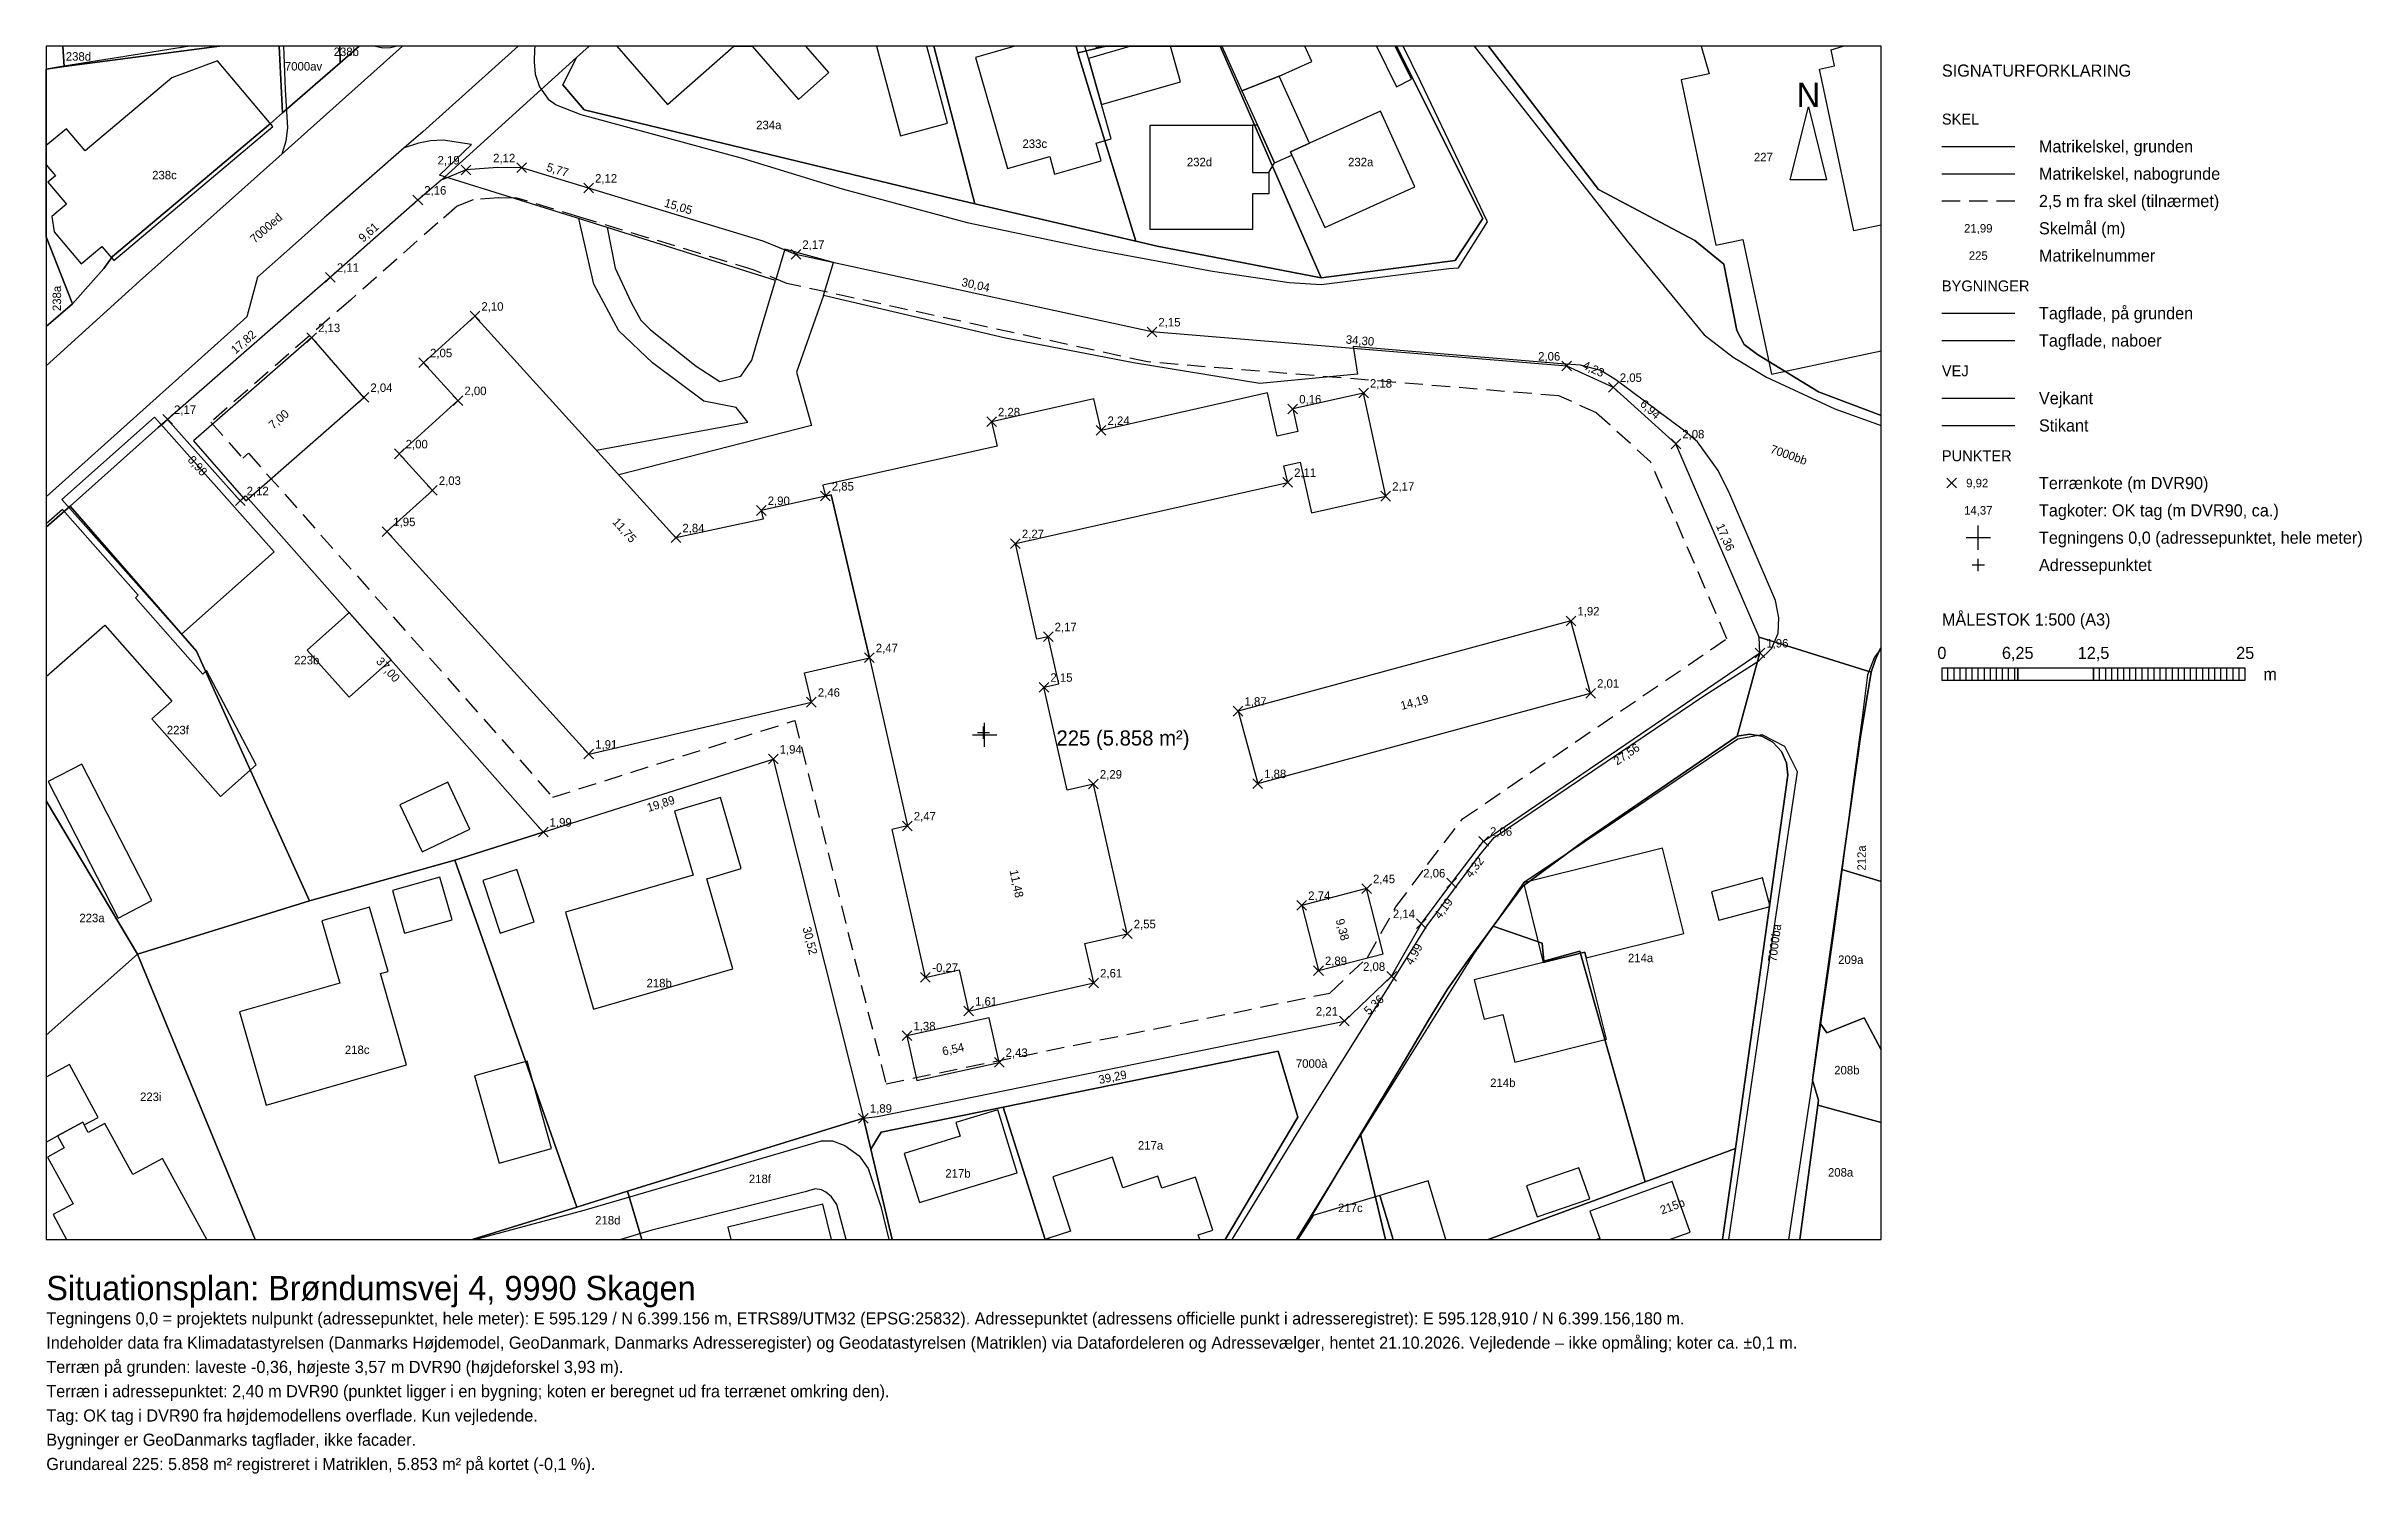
# Model space of a CAD drawing. Extents: x -77343 to 113505, y -60903 to 56751.
import ezdxf
from ezdxf.enums import TextEntityAlignment as Align

# ---------------------------------------------------------------- set-up
doc = ezdxf.new("R2010")
doc.units = 0
doc.linetypes.add('DASHED', pattern=[2250, 1500, -750])
for name, color, linetype in [('ADRESSEPUNKT', 1, 'CONTINUOUS'), ('AFSTAND_SKEL', 6, 'DASHED'), ('BYGNINGER', 5, 'CONTINUOUS'), ('BYGNINGER_NABO', 8, 'CONTINUOUS'), ('GRUND', 1, 'CONTINUOUS'), ('KOTER', 30, 'CONTINUOUS'), ('NULPUNKT', 6, 'CONTINUOUS'), ('RAMME', 7, 'CONTINUOUS'), ('SKEL', 9, 'CONTINUOUS'), ('SKELMAAL', 1, 'CONTINUOUS'), ('STI', 94, 'CONTINUOUS'), ('TAGKOTER', 5, 'CONTINUOUS'), ('TEKST', 7, 'CONTINUOUS'), ('VEJKANT', 3, 'CONTINUOUS')]:
    doc.layers.add(name, color=color, linetype=linetype)

msp = doc.modelspace()

# ---------------------------------------------------------------- linework, layer by layer
at = {"layer": 'ADRESSEPUNKT'}
for points in [[(81402, 14001), (82402, 14001)], [(81902, 13501), (81902, 14501)], [(-590, 180), (410, 180)], [(-90, -320), (-90, 680)]]:
    msp.add_lwpolyline(points, dxfattribs=at)
at = {"layer": 'AFSTAND_SKEL'}
for points in [[(-63794.393, 25776.529), (-61138.902, 22802.858), (-60673.183, 23208.452), (-35591.43, -5144.078), (-15647.582, 1183.763), (-8129.633, -28756.528), (28452.353, -21285.599), (31552.186, -18348.286), (33901.413, -14192.183), (36507.046, -10698.218), (39387.168, -6933.002), (61181.594, 7918.482), (54893.871, 22494.442), (50434.16, 26527.234), (47335.49, 27941.284), (13422.786, 30734.025), (-16297.755, 37206.944), (-19080.04, 38336.826), (-33367.869, 42672.697), (-38538.263, 44241.243), (-40058.746, 44250.444), (-42164.98, 44095.538), (-43476.86, 43563.885), (-45078.513, 42193.416), (-52271.152, 35837.688), (-63794.393, 25776.529)], [(78902, 44001), (84902, 44001)]]:
    msp.add_lwpolyline(points, dxfattribs=at)
at = {"layer": 'BYGNINGER'}
for points in [[(-13130, 19680), (-18410, 18490), (-18250, 17780), (-25440, 16240), (-42010, 34510), (-46240, 30670), (-43410, 27550), (-48250, 23160), (-45520, 20150), (-49270, 16750), (-32630, -1590), (-14280, 2690), (-14850, 5100), (-9500, 6350), (-12640, 19790), (-13130, 19680)], [(-51160, 27810), (-55470, 32740), (-65200, 24220), (-60890, 19290), (-51160, 27810)], [(-9500, 6350), (-6370, -7510), (-7650, -7800), (-4900, -19990), (-2090, -19360), (-1320, -22770), (8990, -20450), (8260, -17190), (11760, -16400), (8970, -4060), (6790, -4550), (4890, 3920), (6120, 4200), (5240, 8090), (4310, 7880), (2540, 15760), (24980, 20810), (24670, 22180), (26000, 22480), (26950, 18290), (33060, 19670), (31230, 28170), (25400, 26860), (25820, 24990), (24120, 24610), (23310, 28180), (9600, 25090), (9010, 27700), (570, 25800), (1020, 23800), (-13330, 20570), (-13130, 19680), (-12640, 19790), (-9500, 6350)], [(49950, 3430), (48330, 9390), (20890, 1950), (22510, -4020), (49950, 3430)], [(31480, -12680), (26140, -14060), (27520, -19430), (32860, -18050), (31480, -12680)], [(1200, -27000), (380, -23320), (-6400, -24810), (-5580, -28500), (1200, -27000)]]:
    msp.add_lwpolyline(points, close=True, dxfattribs=at)
msp.add_lwpolyline([(78902, 34751), (84902, 34751)], dxfattribs=at)
at = {"layer": 'BYGNINGER_NABO'}
for points in [[(-63220, 55540), (-67010, 54140), (-74150, 48130), (-75690, 49960), (-77343, 48565.494), (-77343, 46986.682), (-76580, 46080), (-77220, 45540), (-75690, 43730), (-76880, 42730), (-76700, 41460), (-74480, 38820), (-72770, 40260), (-71790, 39100), (-58680, 50140), (-63220, 55540)], [(-12830, 54580), (-14724.875, 56751), (-30326.155, 56751), (-26150, 51960), (-20667.159, 56751), (-19157.551, 56751), (-15350, 52380), (-12830, 54580)], [(-8917.054, 56751), (-6940, 49370), (-3070, 50410), (-4774.773, 56751)], [(8550, 55750), (8261.174, 56751), (2477.861, 56751), (-740, 55830), (1880, 46680), (5360, 47670), (5770, 46220), (9610, 47320), (9190, 48770), (10440, 49130), (9630, 51960), (8550, 55750)], [(9630, 51960), (16150, 53830), (15316.737, 56751), (12040.118, 56751), (8550, 55750), (9630, 51960)], [(9160.356, 56751), (9200, 56630), (9568.658, 56751)], [(24290, 54300), (26960, 55510), (26399.345, 56751), (19548.389, 56751), (21210, 53080), (24290, 54300)], [(32305.371, 56751), (33950, 53420), (35190, 54040), (33841.312, 56751)], [(68820, 54880), (70060, 55140), (69780, 56460), (70774.661, 56751), (59053.887, 56751), (59720, 54470), (57400, 53980), (60270, 40370), (62490, 40840), (64850, 29730), (73902, 31646.833), (73902, 42006.525), (71650, 41530), (68820, 54880)], [(26790, 48770), (24290, 54300), (21210, 53080), (22490, 50250), (23890, 47150), (25330, 47790), (25210, 48060), (26790, 48770)], [(13650, 41640), (13650, 50240), (22080, 50250), (22080, 46340), (23430, 46340), (23430, 44600), (22080, 44590), (22080, 41640), (13650, 41640)], [(22080, 46340), (23430, 46340), (23890, 47150), (22490, 50250), (22080, 50250), (22080, 46340)], [(25330, 47790), (28030, 41810), (35460, 45160), (32630, 51410), (26790, 48770), (25210, 48060), (25330, 47790)], [(-58560, 15090), (-67690, 25360), (-68420, 26190), (-76060, 19390), (-66200, 8300), (-58560, 15090)], [(-66990, 2770), (-68640, 1310), (-62990, -5080), (-60050, -2480), (-64140, 5290), (-64450, 5010), (-70000, 11290), (-69760, 11500), (-76000, 18570), (-77343, 17385), (-77343, 4802.912), (-72530, 9050), (-66990, 2770)], [(-55840, 6990), (-52370, 3100), (-49390, 5760), (-48910, 6190), (-52380, 10080), (-52770, 9730), (-55840, 6990)], [(-74420, -2430), (-77200, -3860), (-71420, -15100), (-68640, -13670), (-74420, -2430)], [(-48190, -5760), (-46360, -9640), (-42430, -7780), (-44250, -3910), (-48190, -5760)], [(-24030, -11580), (-34550, -14620), (-32240, -22610), (-20760, -19290), (-22910, -11860), (-20060, -11030), (-21760, -5180), (-25570, -6280), (-24030, -11580)], [(49580, -18390), (57630, -16380), (55870, -9330), (45270, -11980), (44410, -12200), (44570, -12850), (46050, -18770), (49460, -17920), (49580, -18390)], [(-39930, -16340), (-37140, -15420), (-38570, -11100), (-41360, -12010), (-39930, -16340)], [(-48810, -12830), (-47810, -16350), (-43900, -15250), (-44900, -11720), (-48810, -12830)], [(60530, -15280), (64740, -14140), (64110, -11800), (59900, -12940), (60530, -15280)], [(-49800, -19680), (-49170, -19500), (-50690, -14200), (-54640, -15330), (-53160, -20470), (-61420, -22830), (-59220, -30520), (-47650, -27210), (-49800, -19680)], [(46050, -18770), (40360, -20190), (41170, -23440), (42720, -23050), (43710, -26980), (51260, -25100), (49580, -18390), (49460, -17920), (46050, -18770)], [(-74220, -32160), (-73060, -31530), (-75440, -27180), (-77343, -28222.119), (-77343, -33568.909), (-76410, -33060), (-74340, -31940), (-74220, -32160)], [(-40020, -35310), (-35690, -34090), (-37710, -26910), (-42040, -28120), (-40020, -35310)], [(-76410, -33060), (-75870, -34050), (-77250, -34810), (-75140, -38670), (-76790, -39550), (-75665.964, -41601), (-64123.433, -41601), (-67770, -34920), (-70210, -36250), (-72510, -32040), (-73880, -32790), (-74220, -32160), (-74340, -31940), (-76410, -33060)], [(1080, -30900), (-2370, -31950), (-2020, -33090), (-6620, -34500), (-5380, -38560), (2670, -36100), (1080, -30900)], [(17730.333, -41601), (17600, -41210), (18810, -40820), (17370, -36450), (14600, -37360), (14280, -36390), (11380, -37340), (10550, -34820), (5620, -36440), (7090, -40910), (5280, -41500), (5313.3, -41601)], [(45530, -39740), (49870, -38240), (48990, -35680), (44650, -37180), (45530, -39740)], [(32580, -37960), (27070, -39610), (25813.009, -41601), (33671.567, -41601), (32580, -37960)], [(38018.412, -41601), (36570, -36760), (32580, -37960), (33671.567, -41601)], [(56443.273, -41601), (58150, -40990), (56660, -36830), (49890, -39250), (50700, -41510), (50445.702, -41601)], [(-21160, -40590), (-20916.213, -41601), (-12617.479, -41601), (-13330, -38680), (-21160, -40590)], [(5280, -41500), (4990, -41590), (4956.575, -41601), (5313.3, -41601), (5280, -41500)]]:
    msp.add_lwpolyline(points, close=True, dxfattribs=at)
msp.add_lwpolyline([(78902, 32501), (84902, 32501)], dxfattribs=at)
at = {"layer": 'GRUND'}
msp.add_lwpolyline([(78902, 48501), (84902, 48501)], dxfattribs=at)
msp.add_lwpolyline([(-67343, 25997), (-61359, 19296), (-60902, 19694), (-36386, -8019), (-17425, -2003), (-9993, -31601), (-8839, -31453), (29653, -23592), (33544, -19905), (36000, -15560), (38502, -12205), (41128, -8772), (63902, 6747), (63851, 8042), (56974, 23984), (51824, 28641), (47976, 30397), (13793, 33212), (-15556, 39604), (-18245, 40696), (-32642, 45065), (-38160, 46739), (-40143, 46751), (-42740, 46560), (-44793, 45728), (-46719, 44080), (-53921, 37716), (-67343, 25997)], close=True, dxfattribs=at)
at = {"layer": 'KOTER'}
for points in [[(-43140, 46160), (-42340, 46960)], [(-43140, 46960), (-42340, 46160)], [(-38560, 46339), (-37760, 47139)], [(-38560, 47139), (-37760, 46339)], [(-47119, 43680), (-46319, 44480)], [(-47119, 44480), (-46319, 43680)], [(-33042, 44665), (-32242, 45465)], [(-33042, 45465), (-32242, 44665)], [(-15956, 39204), (-15156, 40004)], [(-15956, 40004), (-15156, 39204)], [(-54321, 37316), (-53521, 38116)], [(-54321, 38116), (-53521, 37316)], [(-42410, 34110), (-41610, 34910)], [(-42410, 34910), (-41610, 34110)], [(-55870, 32340), (-55070, 33140)], [(-55870, 33140), (-55070, 32340)], [(13393, 32812), (14193, 33612)], [(13393, 33612), (14193, 32812)], [(-46640, 30270), (-45840, 31070)], [(-46640, 31070), (-45840, 30270)], [(47576, 29997), (48376, 30797)], [(47576, 30797), (48376, 29997)], [(51424, 28241), (52224, 29041)], [(51424, 29041), (52224, 28241)], [(-51560, 27410), (-50760, 28210)], [(-51560, 28210), (-50760, 27410)], [(-43810, 27150), (-43010, 27950)], [(-43810, 27950), (-43010, 27150)], [(25000, 26460), (25800, 27260)], [(25000, 27260), (25800, 26460)], [(30830, 27770), (31630, 28570)], [(30830, 28570), (31630, 27770)], [(-67743, 25597), (-66943, 26397)], [(-67743, 26397), (-66943, 25597)], [(170, 25400), (970, 26200)], [(170, 26200), (970, 25400)], [(9200, 24690), (10000, 25490)], [(9200, 25490), (10000, 24690)], [(-48650, 22760), (-47850, 23560)], [(-48650, 23560), (-47850, 22760)], [(56574, 23584), (57374, 24384)], [(56574, 24384), (57374, 23584)], [(24580, 20410), (25380, 21210)], [(24580, 21210), (25380, 20410)], [(79302, 20351), (80102, 21151)], [(79302, 21151), (80102, 20351)], [(-61759, 18896), (-60959, 19696)], [(-61759, 19696), (-60959, 18896)], [(-45920, 19750), (-45120, 20550)], [(-45920, 20550), (-45120, 19750)], [(-13530, 19280), (-12730, 20080)], [(-13530, 20080), (-12730, 19280)], [(32660, 19270), (33460, 20070)], [(32660, 20070), (33460, 19270)], [(-18810, 18090), (-18010, 18890)], [(-18810, 18890), (-18010, 18090)], [(-49670, 16350), (-48870, 17150)], [(-49670, 17150), (-48870, 16350)], [(-25840, 15840), (-25040, 16640)], [(-25840, 16640), (-25040, 15840)], [(2140, 15360), (2940, 16160)], [(2140, 16160), (2940, 15360)], [(47930, 8990), (48730, 9790)], [(47930, 9790), (48730, 8990)], [(4840, 7690), (5640, 8490)], [(4840, 8490), (5640, 7690)], [(-9900, 5950), (-9100, 6750)], [(-9900, 6750), (-9100, 5950)], [(63502, 6347), (64302, 7147)], [(63502, 7147), (64302, 6347)], [(4490, 3520), (5290, 4320)], [(4490, 4320), (5290, 3520)], [(49550, 3030), (50350, 3830)], [(49550, 3830), (50350, 3030)], [(-14680, 2290), (-13880, 3090)], [(-14680, 3090), (-13880, 2290)], [(20490, 1550), (21290, 2350)], [(20490, 2350), (21290, 1550)], [(-33030, -1990), (-32230, -1190)], [(-33030, -1190), (-32230, -1990)], [(-17825, -2403), (-17025, -1603)], [(-17825, -1603), (-17025, -2403)], [(8570, -4460), (9370, -3660)], [(8570, -3660), (9370, -4460)], [(22110, -4420), (22910, -3620)], [(22110, -3620), (22910, -4420)], [(-36786, -8419), (-35986, -7619)], [(-36786, -7619), (-35986, -8419)], [(-6770, -7910), (-5970, -7110)], [(-6770, -7110), (-5970, -7910)], [(40728, -9172), (41528, -8372)], [(40728, -8372), (41528, -9172)], [(31080, -13080), (31880, -12280)], [(31080, -12280), (31880, -13080)], [(38102, -12605), (38902, -11805)], [(38102, -11805), (38902, -12605)], [(25740, -14460), (26540, -13660)], [(25740, -13660), (26540, -14460)], [(35600, -15960), (36400, -15160)], [(35600, -15160), (36400, -15960)], [(11360, -16800), (12160, -16000)], [(11360, -16000), (12160, -16800)], [(27120, -19830), (27920, -19030)], [(27120, -19030), (27920, -19830)], [(-5300, -20390), (-4500, -19590)], [(-5300, -19590), (-4500, -20390)], [(8590, -20850), (9390, -20050)], [(8590, -20050), (9390, -20850)], [(33144, -20305), (33944, -19505)], [(33144, -19505), (33944, -20305)], [(-1720, -23170), (-920, -22370)], [(-1720, -22370), (-920, -23170)], [(-6800, -25210), (-6000, -24410)], [(-6800, -24410), (-6000, -25210)], [(29253, -23992), (30053, -23192)], [(29253, -23192), (30053, -23992)], [(800, -27400), (1600, -26600)], [(800, -26600), (1600, -27400)], [(-10393, -32001), (-9593, -31201)], [(-10393, -31201), (-9593, -32001)]]:
    msp.add_lwpolyline(points, dxfattribs=at)
at = {"layer": 'NULPUNKT'}
for points in [[(81902, 15251), (81902, 17251)], [(80902, 16251), (82902, 16251)], [(-1000, 0), (1000, 0)], [(0, -1000), (0, 1000)]]:
    msp.add_lwpolyline(points, dxfattribs=at)
at = {"layer": 'RAMME'}
for points in [[(-77343, -41601), (73902, -41601), (73902, 56751), (-77343, 56751)], [(66402, 45751), (67902, 51751), (69402, 45751)], [(78902, 4501), (85152, 4501), (85152, 5501), (78902, 5501)], [(85152, 4501), (91402, 4501), (91402, 5501), (85152, 5501)], [(91402, 4501), (103902, 4501), (103902, 5501), (91402, 5501)]]:
    msp.add_lwpolyline(points, close=True, dxfattribs=at)
for points in [[(79402, 4501), (79402, 5501)], [(79902, 4501), (79902, 5501)], [(80402, 4501), (80402, 5501)], [(80902, 4501), (80902, 5501)], [(81402, 4501), (81402, 5501)], [(81902, 4501), (81902, 5501)], [(82402, 4501), (82402, 5501)], [(82902, 4501), (82902, 5501)], [(83402, 4501), (83402, 5501)], [(83902, 4501), (83902, 5501)], [(84402, 4501), (84402, 5501)], [(84902, 4501), (84902, 5501)], [(91902, 4501), (91902, 5501)], [(92402, 4501), (92402, 5501)], [(92902, 4501), (92902, 5501)], [(93402, 4501), (93402, 5501)], [(93902, 4501), (93902, 5501)], [(94402, 4501), (94402, 5501)], [(94902, 4501), (94902, 5501)], [(95402, 4501), (95402, 5501)], [(95902, 4501), (95902, 5501)], [(96402, 4501), (96402, 5501)], [(96902, 4501), (96902, 5501)], [(97402, 4501), (97402, 5501)], [(97902, 4501), (97902, 5501)], [(98402, 4501), (98402, 5501)], [(98902, 4501), (98902, 5501)], [(99402, 4501), (99402, 5501)], [(99902, 4501), (99902, 5501)], [(100402, 4501), (100402, 5501)], [(100902, 4501), (100902, 5501)], [(101402, 4501), (101402, 5501)], [(101902, 4501), (101902, 5501)], [(102402, 4501), (102402, 5501)], [(102902, 4501), (102902, 5501)], [(103402, 4501), (103402, 5501)]]:
    msp.add_lwpolyline(points, dxfattribs=at)
at = {"layer": 'SKEL'}
for points in [[(-75174, 35519), (-77343, 41040.033), (-77343, 54861.273), (-75869, 55081), (-75987.593, 56751), (-77343, 56751), (-77343, 33659.016), (-75174, 35519)], [(-77343, 41040.033), (-75174, 35519), (-72593, 38450), (-71883, 39414), (-58865, 50375), (-57863, 51255), (-58152.452, 56751), (-63068.562, 56751), (-75869, 55081), (-77343, 54861.273)], [(-75987.593, 56751), (-75869, 55081), (-63068.562, 56751)], [(-58152.452, 56751), (-57863, 51255), (-53124, 55388), (-53160.27, 56751)], [(-53160.27, 56751), (-53124, 55388), (-51562.121, 56751)], [(-32586.843, 56751), (-33637, 55832), (-34772, 53579), (-33018, 51517), (-3247, 44346), (-813, 43780), (-4192.945, 56751)], [(7695, 56209), (7531.791, 56751), (-4192.945, 56751), (-813, 43780), (12461, 40696), (8643, 53059), (7695, 56209)], [(7531.791, 56751), (7695, 56209), (10013.556, 56751), (19421.898, 56751), (27733, 37681), (38785, 39091), (41056, 42568), (33961.253, 56751)], [(10013.556, 56751), (7695, 56209), (8643, 53059), (12461, 40696), (14214, 40288), (27733, 37681), (19421.898, 56751)], [(50591, 44939), (58525, 40747), (60926, 38785), (61998, 33314), (62606, 32181), (63716, 31339), (68733, 28281), (73902, 26319.245), (73902, 56751), (41526.509, 56751), (50591, 44939)], [(-77343, -5428.805), (-69813, -18071), (-55658, -13691), (-64970, 6886), (-75369, 18857), (-77343, 17114.364)], [(73078, 5171), (72191, -160), (70657, -11103), (73902, -12078.029), (73902, 7194), (73854, 7144), (73440, 6195), (73078, 5171)], [(49055, -17824), (54439, -36836), (61879, -34096), (66204, -3328), (66098, -2303), (65672, -1365), (64969, -612), (64062, -123), (63046, 53), (62028, -104), (49414, -8740), (44328, -12500), (41928, -15770), (45968, -17173), (46097, -18645), (49055, -17824)], [(-77343, -24768.031), (-69813, -18071), (-77343, -5428.805)], [(-33626, -38929), (-43660, -10327), (-55658, -13691), (-69813, -18071), (-60119.944, -41601), (-42241.181, -41601), (-33626, -38929)], [(70657, -11103), (68880, -23770), (69429, -24573), (72506, -23318), (73902, -25969.188), (73902, -12078.029), (70657, -11103)], [(30982, -32911), (33032.72, -41601), (41501.269, -41601), (54439, -36836), (49055, -17824), (46097, -18645), (45968, -17173), (41928, -15770), (41109, -16885), (40019, -18331), (38164, -20960), (36588, -23533), (34568, -26929), (30982, -32911)], [(-77343, -41601), (-60119.944, -41601), (-69813, -18071), (-77343, -24768.031)], [(73902, -25969.188), (72506, -23318), (69429, -24573), (68880, -23770), (68233, -28461), (68739, -30109), (68683, -30527), (73902, -31965.1)], [(1537, -30702), (4986.553, -41601), (19827.38, -41601), (25818, -31523), (24200, -26074), (1537, -30702)], [(68683, -30527), (67204.306, -41601), (73902, -41601), (73902, -31965.1), (68683, -30527)], [(-7617.206, -41601), (-9386, -34154), (-9993, -31601), (-29427, -37627), (-28266.92, -41601)], [(4986.553, -41601), (1537, -30702), (-8540, -32760), (-9386, -34154), (-7617.206, -41601)], [(26937, -39663), (25812.404, -41601), (33032.72, -41601), (30982, -32911), (26937, -39663)], [(60822.9, -41601), (61879, -34096), (54439, -36836), (41501.269, -41601)], [(-28266.92, -41601), (-29427, -37627), (-33626, -38929), (-42241.181, -41601)]]:
    msp.add_lwpolyline(points, close=True, dxfattribs=at)
for points in [[(-44793, 45728), (-33637, 55832), (-32586.843, 56751), (-51562.121, 56751), (-53124, 55388), (-57863, 51255), (-58865, 50375), (-71883, 39414), (-72593, 38450), (-75174, 35519), (-77343, 33659.016), (-77343, 17114.364), (-75369, 18857), (-68120, 25322), (-67343, 25997)], [(63851, 8042), (73078, 5171), (73440, 6195), (73854, 7144), (73902, 7194), (73902, 26319.245), (68733, 28281), (63716, 31339), (62606, 32181), (61998, 33314), (60926, 38785), (58525, 40747), (50591, 44939), (41526.509, 56751), (33961.253, 56751), (41056, 42568), (38785, 39091), (27733, 37681), (14214, 40288), (12461, 40696), (-813, 43780), (-3247, 44346), (-33018, 51517), (-34772, 53579), (-33637, 55832), (-44793, 45728)], [(78902, 46251), (84902, 46251)], [(-67343, 25997), (-68120, 25322), (-75369, 18857), (-64970, 6886), (-55658, -13691), (-43660, -10327), (-36386, -8019)], [(63902, 6747), (62028, -104), (63046, 53), (64062, -123), (64969, -612), (65672, -1365), (66098, -2303), (66204, -3328), (61879, -34096), (60822.9, -41601), (67204.306, -41601), (68683, -30527), (68739, -30109), (68233, -28461), (68880, -23770), (70657, -11103), (72191, -160), (73078, 5171), (63851, 8042)], [(-9993, -31601), (-9386, -34154), (-8540, -32760), (1537, -30702), (24200, -26074), (25818, -31523), (19827.38, -41601), (25812.404, -41601), (26937, -39663), (30982, -32911), (34568, -26929), (36588, -23533), (38164, -20960), (40019, -18331), (41109, -16885), (41928, -15770), (44328, -12500), (49414, -8740), (62028, -104), (63902, 6747)], [(-36386, -8019), (-43660, -10327), (-33626, -38929), (-29427, -37627), (-9993, -31601)]]:
    msp.add_lwpolyline(points, dxfattribs=at)
at = {"layer": 'STI'}
for points in [[(-31990, 23460), (-19520, 25760), (-20480, 26970), (-23140, 27510), (-27390, 30660), (-30140, 33290), (-32220, 37140), (-33460, 42560)], [(-31120, 41820), (-30450, 38470), (-29130, 35640), (-28350, 34170), (-27550, 33390), (-23790, 30400), (-21830, 29110), (-20090, 29570), (-19200, 30890), (-18700, 32590), (-17240, 37440)], [(-13290, 36200), (-15500, 29890), (-14280, 25500), (-30140, 21430)], [(78902, 25501), (84902, 25501)]]:
    msp.add_lwpolyline(points, dxfattribs=at)
at = {"layer": 'VEJKANT'}
for points in [[(-65516.676, 56751), (-76070, 55080), (-77343, 54864.678)], [(-57910, 47890), (-57560, 48970), (-57430, 50040), (-57640, 53200), (-57766.821, 56751)], [(-47970.781, 56751), (-57910, 47890)], [(-50215, 56751), (-49610, 56630), (-48980, 56650), (-48543.536, 56751)], [(-38455.701, 56751), (-46320, 49690), (-47840, 48370)], [(-37046.918, 56751), (-37110, 56540), (-37130, 55470), (-37050, 54450), (-36700, 53420), (-35970, 52400), (-35310, 51920), (-33290, 51140), (-19980, 47520), (-11740, 45010), (-1440, 42240), (9150, 39990), (18790, 38220), (25090, 37280), (27750, 37130), (38270, 38430), (39070, 38490), (41460, 42290), (35940, 53800), (34500.906, 56751)], [(40341.924, 56751), (52970, 40700), (59310, 32980), (61710, 31140), (64450, 29490), (70090, 26860), (73902, 25495.888)], [(-47840, 48370), (-53840, 43130), (-54400, 42640), (-56320, 40930), (-59940, 37720), (-60810, 34460), (-77343, 19623.789)], [(-57910, 47890), (-62530, 43770), (-69670, 37400), (-77343, 30422.764)], [(-42300, 48660), (-44620, 49010), (-45680, 48970), (-46670, 48780), (-47840, 48370)], [(-31120, 41820), (-34070, 42750), (-44930, 46120), (-42300, 48660)], [(-17240, 37440), (-31120, 41820)], [(-13290, 36200), (-12450, 38940), (-16470, 40030), (-17240, 37440)], [(34550, 31660), (30370, 32010), (30740, 29730), (22670, 28970), (12270, 30670), (1730, 32690), (-13290, 36200)], [(20406.559, -41601), (26760, -31250), (36470, -15730), (40830, -9880), (42010, -8460), (59350, 3280), (63800, 6090), (64890, 7140), (65420, 8380), (65460, 9640), (65190, 11070), (61430, 19830), (60470, 21780), (58750, 24140), (57610, 25100), (52040, 29270), (50780, 30030), (49110, 30460), (47540, 30580), (34550, 31660)], [(78902, 27751), (84902, 27751)], [(73902, 7111.846), (73350, 6390), (72780, 4940), (72290, 1200), (71640, -3620), (70540, -12060), (69990, -16190), (68210, -28670), (66255.442, -41601)], [(61344.775, -41601), (62460, -33930), (65160, -15380), (67000, -3060), (65960, -950), (64090, 0), (62090, -350), (44410, -12200), (40350, -18010), (30730, -33380), (25960, -41150), (25689.302, -41601)], [(-42031.369, -41601), (-33000, -39190), (-13450, -33470), (-12540, -33470), (-11530, -33840), (-10340, -34690), (-9600, -35750), (-8560, -38880), (-7890.932, -41601)], [(-11406.483, -41601), (-12180, -38710), (-12630, -38070), (-13100, -37690), (-13440, -37510), (-13960, -37410), (-14800, -37680), (-27430, -40820), (-29984.844, -41601)]]:
    msp.add_lwpolyline(points, dxfattribs=at)

# ---------------------------------------------------------------- texts
at = {"layer": 'KOTER'}
for s, p in [('2,19', (-44180, 47360)), ('2,12', (-39600, 47539)), ('2,12', (-31202, 45865)), ('2,16', (-45279, 44880)), ('2,17', (-14116, 40404)), ('2,11', (-52481, 38516)), ('2,10', (-40570, 35310)), ('2,15', (15233, 34012)), ('2,13', (-54030, 33540)), ('2,05', (-44800, 31470)), ('2,06', (46536, 31197)), ('2,04', (-49720, 28610)), ('2,00', (-41970, 28350)), ('2,18', (32670, 28970)), ('2,05', (53264, 29441)), ('2,17', (-65903, 26797)), ('2,28', (2010, 26600)), ('0,16', (26840, 27660)), ('2,24', (11040, 25890)), ('2,08', (58414, 24784)), ('2,00', (-46810, 23960)), ('2,03', (-44080, 20950)), ('2,11', (26420, 21610)), ('2,12', (-59919, 20096)), ('2,90', (-16970, 19290)), ('2,85', (-11690, 20480)), ('2,17', (34500, 20470)), ('1,95', (-47830, 17550)), ('2,84', (-24000, 17040)), ('2,27', (3980, 16560)), ('1,92', (49770, 10190)), ('2,17', (6680, 8890)), ('1,96', (65342, 7547)), ('2,47', (-8060, 7150)), ('2,46', (-12840, 3490)), ('2,15', (6330, 4720)), ('2,01', (51390, 4230)), ('1,87', (22330, 2750)), ('1,91', (-31190, -790)), ('1,94', (-15985, -1203)), ('2,29', (10410, -3260)), ('1,88', (23950, -3220)), ('1,99', (-34946, -7219)), ('2,47', (-4930, -6710)), ('2,06', (42568, -7972)), ('2,06', (37062, -11405)), ('2,74', (27580, -13260)), ('2,45', (32920, -11880)), ('2,55', (13200, -15600)), ('2,14', (34560, -14760)), ('-0,27', (-3250, -19190)), ('2,89', (28960, -18630)), ('2,08', (32104, -19105)), ('2,61', (10430, -19650)), ('1,61', (120, -21970)), ('2,21', (28213, -22792)), ('1,38', (-4960, -24010)), ('2,43', (2640, -26200)), ('1,89', (-8553, -30801))]:
    msp.add_text(s, height=700, dxfattribs=at).set_placement(p, align=Align.MIDDLE_CENTER)
msp.add_text('9,92', height=700, dxfattribs=at).set_placement((80902, 20751), align=Align.MIDDLE_LEFT)
at = {"layer": 'RAMME'}
for s, height, p in [('N', 2000, (67902, 52751)), ('0', 1000, (78902, 6751)), ('6,25', 1000, (85152, 6751)), ('12,5', 1000, (91402, 6751)), ('25', 1000, (103902, 6751))]:
    msp.add_text(s, height=height, dxfattribs=at).set_placement(p, align=Align.MIDDLE_CENTER)
msp.add_text('m', height=1000, dxfattribs=at).set_placement((105402, 5001), align=Align.MIDDLE_LEFT)
at = {"layer": 'SKELMAAL'}
for s, rotation, p in [('5,77', -16.88, (-35197.786, 46571.854)), ('15,05', -16.88, (-25240.228, 43550.336)), ('9,61', 41.47, (-50783.516, 41422.551)), ('30,04', -12.29, (-732.537, 37091.966)), ('17,82', 41.12, (-61092.391, 32383.795)), ('34,30', -4.71, (30941.951, 32502.138)), ('4,23', -24.53, (50190.609, 30155.825)), ('6,94', -42.12, (54868.499, 26831.702)), ('8,98', -48.24, (-64873.119, 22180.247)), ('17,36', -66.67, (61055.247, 16290.266)), ('37,00', -48.5, (-49168.291, 5373.691)), ('27,56', 34.27, (52909.184, -1590.962)), ('19,89', 17.6, (-26693.802, -5678.221)), ('4,32', 52.59, (40370.991, -10913.793)), ('4,19', 53.29, (37812.142, -14300.973)), ('30,52', -75.9, (-14387.924, -16972.476)), ('4,99', 60.52, (35381.386, -18076.954)), ('5,36', 43.46, (32079.976, -22256.615)), ('39,29', 11.54, (10547.066, -28208.344))]:
    msp.add_text(s, height=700, rotation=rotation, dxfattribs=at).set_placement(p, align=Align.MIDDLE_CENTER)
msp.add_text('21,99', height=700, dxfattribs=at).set_placement((81902, 41751), align=Align.MIDDLE_CENTER)
at = {"layer": 'TAGKOTER'}
for s, rotation, p in [('7,00', 41.21, (-58180, 26015)), ('11,75', -47.78, (-29682.031, 16866.98)), ('14,19', 15.18, (35420.502, 2688.151)), ('11,48', -77.85, (2636.951, -12268.889)), ('9,38', -75.59, (29500, -16055)), ('6,54', 12.48, (-2600, -25905))]:
    msp.add_text(s, height=700, rotation=rotation, dxfattribs=at).set_placement(p, align=Align.MIDDLE_CENTER)
msp.add_text('14,37', height=700, dxfattribs=at).set_placement((81902, 18501), align=Align.MIDDLE_CENTER)
at = {"layer": 'TEKST'}
for s, height, p in [('238d', 700, (-74695.69, 55916)), ('7000av', 700, (-56141.071, 55102.2)), ('238b', 700, (-52615.464, 56296.667)), ('234a', 700, (-17792.5, 50265.5)), ('233c', 700, (4134.028, 48723.5)), ('227', 700, (64189.353, 47621.474)), ('238c', 700, (-67603, 46135)), ('232d', 700, (17714, 47216)), ('232a', 700, (30998.737, 47216)), ('225', 700, (81902, 39501)), ('223b', 700, (-55877.5, 6153)), ('223f', 700, (-66500.5, 393)), ('225 (5.858 m²)', 1250, (11404, -260.2)), ('223a', 700, (-73578, -15098.418)), ('214a', 700, (54066, -18391.5)), ('209a', 700, (71391, -18536.094)), ('218b', 700, (-26826.5, -20466)), ('218c', 700, (-51719.5, -25964)), ('7000aø', 700, (26954.5, -27096.6)), ('214b', 700, (42710.5, -28685.5)), ('208b', 700, (71067.5, -27641.55)), ('223i', 700, (-68731.472, -29836)), ('217a', 700, (13677.5, -33837.5)), ('218f', 700, (-18522.103, -36601)), ('217b', 700, (-2199.724, -36151.5)), ('208a', 700, (70553.153, -36064)), ('218d', 700, (-31061.772, -40011.4)), ('217c', 700, (30144.593, -38994))]:
    msp.add_text(s, height=height, dxfattribs=at).set_placement(p, align=Align.MIDDLE_CENTER)
for s, height, p in [('SIGNATURFORKLARING', 1000, (78902, 54751)), ('SKEL', 900, (78902, 50751)), ('Matrikelskel, grunden', 1000, (86902, 48501)), ('Matrikelskel, nabogrunde', 1000, (86902, 46251)), ('2,5 m fra skel (tilnærmet)', 1000, (86902, 44001)), ('Skelmål (m)', 1000, (86902, 41751)), ('Matrikelnummer', 1000, (86902, 39501)), ('BYGNINGER', 900, (78902, 37001)), ('Tagflade, på grunden', 1000, (86902, 34751)), ('Tagflade, naboer', 1000, (86902, 32501)), ('VEJ', 900, (78902, 30001)), ('Vejkant', 1000, (86902, 27751)), ('Stikant', 1000, (86902, 25501)), ('PUNKTER', 900, (78902, 23001)), ('Terrænkote (m DVR90)', 1000, (86902, 20751)), ('Tagkoter: OK tag (m DVR90, ca.)', 1000, (86902, 18501)), ('Tegningens 0,0 (adressepunktet, hele meter)', 1000, (86902, 16251)), ('Adressepunktet', 1000, (86902, 14001)), ('MÅLESTOK 1:500 (A3)', 1000, (78902, 9501)), ('Situationsplan: Brøndumsvej 4, 9990 Skagen', 2000, (-77343, -45601)), ('Tegningens 0,0 = projektets nulpunkt (adressepunktet, hele meter): E 595.129 / N 6.399.156 m, ETRS89/UTM32 (EPSG:25832). Adressepunktet (adressens officielle punkt i adresseregistret): E 595.128,910 / N 6.399.156,180 m.', 1000, (-77343, -48101)), ('Indeholder data fra Klimadatastyrelsen (Danmarks Højdemodel, GeoDanmark, Danmarks Adresseregister) og Geodatastyrelsen (Matriklen) via Datafordeleren og Adressevælger, hentet 21.10.2026. Vejledende – ikke opmåling; koter ca. ±0,1 m.', 1000, (-77343, -50101)), ('Terræn på grunden: laveste -0,36, højeste 3,57 m DVR90 (højdeforskel 3,93 m).', 1000, (-77343, -52101)), ('Terræn i adressepunktet: 2,40 m DVR90 (punktet ligger i en bygning; koten er beregnet ud fra terrænet omkring den).', 1000, (-77343, -54101)), ('Tag: OK tag i DVR90 fra højdemodellens overflade. Kun vejledende.', 1000, (-77343, -56101)), ('Bygninger er GeoDanmarks tagflader, ikke facader.', 1000, (-77343, -58101)), ('Grundareal 225: 5.858 m² registreret i Matriklen, 5.853 m² på kortet (-0,1 %).', 1000, (-77343, -60101))]:
    msp.add_text(s, height=height, dxfattribs=at).set_placement(p, align=Align.MIDDLE_LEFT)
for s, rotation, p in [('7000ed', 41.29, (-59222.635, 41780.67)), ('238a', 90, (-76475.4, 35968.214)), ('7000bb', -19.47, (66284.666, 23075.627)), ('212a', 90, (72279.5, -10150.826)), ('7000ba', 82.39, (65110.652, -17149.868)), ('215b', 20.22, (56688.734, -38853.893))]:
    msp.add_text(s, height=700, rotation=rotation, dxfattribs=at).set_placement(p, align=Align.MIDDLE_CENTER)

doc.saveas('drawing.dxf')
